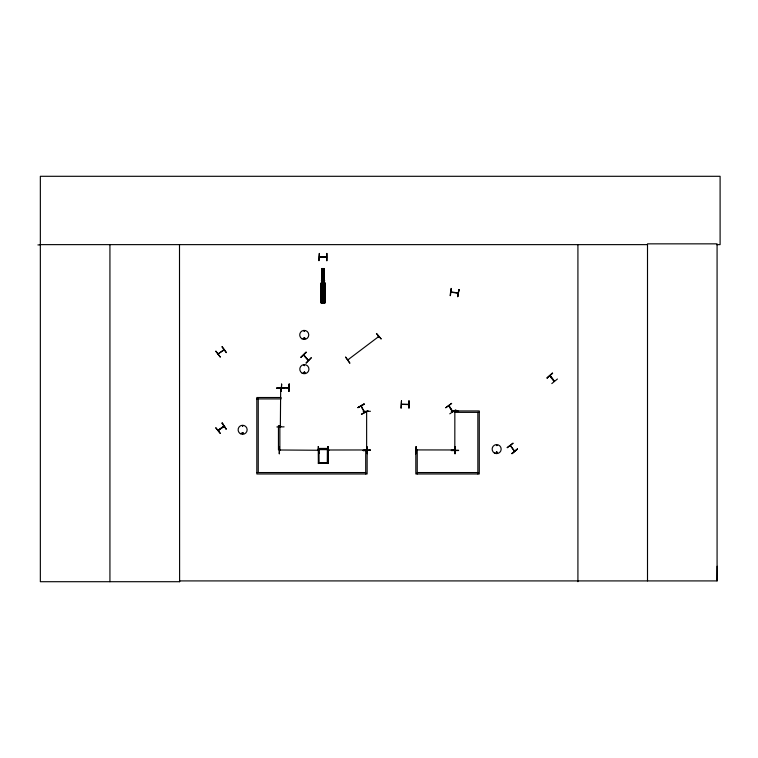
<?xml version="1.0" encoding="UTF-8"?>
<svg xmlns="http://www.w3.org/2000/svg" width="758" height="758" viewBox="0 0 758 758"><rect width="100%" height="100%" fill="white"/><g stroke="black" fill="none" stroke-linecap="round" stroke-linejoin="round"><path stroke-width="1.14" d="M716.556 244.635L720.1 244.635L720.1 176.292L40.345 176.292L40.345 581.708L179.608 581.708L179.513 580.912L717.077 580.912L717.182 566.254M347.818 359.898L378.754 336.524M348.547 359.68L347.875 359.851L348.604 359.595M378.109 336.978L378.593 336.277M224.15 349.959L218.077 353.929M224.15 426.318L218.143 430.25L218.986 430.051M280.678 388.238L280.356 426.877L280.678 426.223M366.635 411.556L366.635 450.034M366.635 449.456L366.796 450.252M455.141 411.547L455.179 412.049M241.935 433.169C243.754 430.828 243.015 435.698 242.001 432.998M243.062 433.169C241.698 434.76 242.617 431.302 243.053 433.415M304.583 331.227L303.835 331.132L304.583 331.047M303.986 365.29L304.65 365.678L304.119 365.138M303.674 372.538C305.493 370.425 304.754 374.632 303.74 372.709M304.858 372.538C303.494 374.026 304.195 371.069 304.792 372.434M497.087 452.498C495.609 454.014 496.935 450.65 496.964 452.801M304.1 355.587L303.787 354.82L308.288 360.287M307.909 359.851L308.648 360.135M451.086 288.419L450.129 295.592M450.394 295.629L451.389 288.457M459.064 289.518L457.671 296.643L459.026 289.518M457.766 296.653L458.761 289.48M280.318 388.248L280.64 388.74M454.809 411.556L454.847 412.134M514.597 451.076L510.267 445.391L514.294 451.218M323.287 302.556L322.851 301.76M448.992 406.392L448.907 405.663M303.56 355L308.392 360.401L303.579 355.132M549.825 375.807L554.325 381.265M364.702 412.248L364.342 411.575M304.659 338.532L303.986 337.86L304.233 338.712M497.002 445.552L496.462 445.012L496.831 445.666M327.968 448.48L328.015 463.526M327.968 448.888L327.892 463.526M223.951 426.053L223.487 426.801M448.698 405.805L452.611 411.85M452.886 411.717L452.564 411.149M280.299 450.28L279.541 450.29M454.923 450.29L455.094 449.38M319.364 256.943L326.565 257.246M281.644 387.594L282.45 387.594M401.494 404.308L408.695 404.611M361.064 406.004L364.39 412.333M361.67 406.601L361.291 405.89M304.735 338.779C304.943 335.993 302.489 339.489 304.564 338.845M279.512 449.996L280.318 449.996M279.588 449.996L318.227 450.252M328.015 449.996L328.745 450.243L328.015 450.252M365.991 450.006L366.796 449.996M454.231 449.977L454.914 449.958L454.231 450.28M319.44 256.943L326.613 256.943M281.663 387.878L288.893 387.85L281.796 387.556M224.027 426.413L218.389 430.468M318.531 463.375L327.892 463.375M306.08 352.195L300.983 357.35L306.061 352.167M300.917 357.283L306.298 352.432M451.086 291.944L458.183 292.929M280.602 426.801L280.602 426.148M547.087 377.929L552.658 373.287M547.124 377.967L552.459 373.059L547.153 378.005M550.081 375.665L554.477 381.331L550.081 375.598M551.805 383.586L557.424 379.009M549.721 376.006L554.306 381.464M345.676 357.132L349.826 363.082M376.442 333.52L381.208 338.997L376.48 333.492M378.204 336.931L378.687 336.524M349.798 363.101L345.629 357.17M507.197 447.608L512.967 443.231M511.735 453.511L517.477 449.087M242.437 425.683L242.731 426.403L242.541 425.674M221.914 346.851L226.225 352.669M218.143 353.882L223.951 349.694M220.275 356.971L215.736 351.305M222.208 423.002L226.149 429.094L222.236 422.983M218.143 430.25L223.856 426.091M220.275 433.33L215.708 427.692L220.227 433.368M455.804 409.803L449.778 413.821M366.957 450.186L366.957 449.456M357.928 407.548L364.333 404.156M357.975 407.624L364.191 403.891L357.975 407.643M361.054 406.146L364.655 412.191M361.414 414.133L367.82 410.741M361.538 414.37L367.962 411.007M496.471 451.825C494.898 454.127 498.773 452.327 496.661 451.844M328.157 449.958L328.716 450.271M416.303 449.92L454.838 449.968M288.229 387.556L288.893 387.594L281.72 387.594M322.804 302.537L323.23 302.556M457.993 293.232L451.067 292.218M276.85 388.011L284.098 388.02M370.454 411.281L363.215 411.423M451.351 411.054L458.59 411.376L451.351 411.319M284.098 426.858L276.859 426.953M279.437 453.748L279.475 446.5M318.275 446.5L318.73 453.739L318.332 446.5M366.777 446.5L367.223 453.739L366.881 446.5M363.215 450.261L370.454 450.261M458.599 450.261L451.351 450.214M451.351 450.584L458.599 450.536M279.171 453.748L279.446 446.5M37.9 244.919L40.345 244.91M40.345 244.635L647.503 244.635M327.011 253.447L326.982 260.695M321.809 269.876L324.225 269.876M321.809 270.767L324.225 270.767M321.809 272.094L324.225 272.094M321.809 273.278L324.225 273.278M321.809 274.604L324.225 274.604M321.809 280.299L324.225 280.299M321.401 280.678L324.623 280.678M321.401 280.773L324.623 280.773M321.221 285.179L324.841 285.179M321.221 286.505L324.841 286.505M321.221 288.495L324.841 288.495M321.221 290.267L324.841 290.267M321.221 292.256L324.841 292.256M321.221 300.803L324.841 300.803M320.615 301.362L325.447 301.362M320.615 301.513L325.447 301.513M322.747 301.712L323.315 301.741M289.291 384.098L288.893 391.346L289.253 384.098M256.829 398.926L280.981 398.926L280.981 397.514L256.829 397.514L256.829 473.968L367.128 473.968L367.128 449.816L365.716 449.816L365.716 473.968M409.14 400.811L409.102 408.06M401.569 404.308L408.733 404.308M479.274 412.361L455.122 412.361L455.122 410.95L479.274 410.95L479.274 473.968L415.829 473.968L415.829 449.816L417.232 449.816L417.232 473.968M318.379 463.526L318.379 448.433L328.043 448.433M318.379 448.888L328.043 448.963L318.531 449.191M318.379 449.191L328.043 449.295M318.379 449.636L328.043 449.636M366.701 449.968L328.091 449.996L328.669 449.92M318.379 462.92L328.043 462.92M318.379 463.375L328.043 463.375M256.829 472.556L365.716 472.556M417.232 472.556L477.862 472.556M304.375 373.192L303.806 372.87M318.938 448.963L318.985 463.526M304.564 337.717L304.887 338.286M454.819 450.091L454.847 411.48M512.995 443.269L507.254 447.684M222.208 346.633L226.443 352.517M215.992 351.125L220.19 357.027M221.952 423.191L226.187 429.066M452.611 411.907L448.954 405.729L452.839 411.575M318.455 448.888L318.531 463.526M455.018 446.5L455.065 453.748M327.892 446.5L327.93 453.748M280.602 388.162L280.602 388.816M717.077 580.912L717.077 243.849L647.503 243.849L647.503 580.912M577.918 244.635L577.918 581.708M477.862 412.361L477.862 473.968M408.837 400.811L408.837 408.06M326.707 253.447L326.707 260.695M325.04 283.17L325.04 302.793M324.879 283.17L324.841 302.793M324.651 283.17L324.651 286.638M324.651 288.94L324.651 302.793M324.557 283.17L324.576 286.638M324.557 288.94L324.566 302.793M324.405 283.17L324.424 286.638M324.405 288.94L324.424 302.793M324.244 268.54L324.225 281.625M324.178 283.17L324.178 302.793L324.102 283.17M324.045 268.54L324.036 281.625M323.884 268.54L323.931 281.625M323.856 283.17L323.941 286.638M323.874 288.94L323.856 302.793M323.78 268.54L323.751 281.625M323.562 268.54L323.619 281.625M323.59 302.793L322.482 302.793M323.382 281.625L322.643 281.625M322.472 268.55L322.406 281.635M322.302 268.55L322.273 281.635M322.103 268.55L322.15 281.635M322.197 283.189L322.216 286.647M322.216 288.959L322.197 302.812M322.093 268.55L321.942 281.635M321.78 268.55L321.828 281.635M321.667 283.189L321.648 302.812M321.515 283.189L321.496 302.812L321.42 283.189M321.221 283.189L321.221 302.812M321.032 283.189L321.032 302.812M288.988 384.098L288.94 391.346M258.241 398.926L258.241 472.556M179.504 244.635L179.608 581.708M109.929 244.635L109.929 581.708M322.491 273.799C323.154 275.846 324.092 272.349 322.491 273.799M322.254 291.053C323.24 294.132 324.642 288.883 322.254 291.053M327.456 448.973L327.437 463.526L327.484 448.963M311.216 357.814L306.137 362.997L311.216 357.814M517.43 449.02L511.925 453.748L517.42 449.011M451.607 403.408L445.78 407.719L451.607 403.408M284.098 387.67L276.85 388.115L284.098 387.67M327.987 446.5L327.636 453.748L327.939 446.5M416.133 446.5L415.772 453.748L416.133 446.5M455.321 446.5L454.961 453.748L455.283 446.5M370.454 450.167L363.215 450.612L370.454 450.167M319.364 253.447L318.966 260.695L319.317 253.447M324.415 268.54L321.619 268.55L321.619 281.635L324.415 281.625L324.415 268.54M325.125 283.17L320.937 283.189L320.937 302.812L325.125 302.793L325.116 283.17M281.644 384.098L281.237 391.346L281.597 384.098M401.494 400.811L401.086 408.06L401.494 400.811M279.863 425.636L278.451 425.636L278.451 449.788L279.863 449.788L279.863 425.636M321.961 302.812L321.961 283.189L321.923 302.812M494.396 453.028A4.529 4.529 0 0 0 501.18 449.115A4.529 4.529 0 0 0 494.396 445.192A4.529 4.529 0 0 0 494.396 453.028M240.371 433.699A4.529 4.529 0 0 0 247.155 429.786A4.529 4.529 0 0 0 240.371 425.863A4.529 4.529 0 0 0 240.371 433.699M301.968 338.817A4.529 4.529 0 0 0 308.762 334.894A4.529 4.529 0 0 0 301.968 330.981A4.529 4.529 0 0 0 301.968 338.817M302.082 373.125A4.586 4.586 0 0 0 308.951 369.155A4.586 4.586 0 0 0 302.082 365.185A4.586 4.586 0 0 0 302.082 373.125"/></g></svg>
